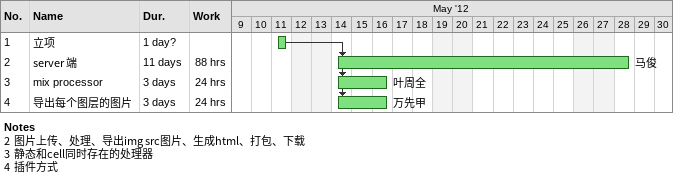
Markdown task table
| ID | Task | Duration | Start | Finish | Predecessors | Resources | Work (h) |
|---|---|---|---|---|---|---|---|
| 1 | 立项 | 1d? | 2012-05-11 | 2012-05-11 |  |  |  |
| 2 | server 端 | 11d | 2012-05-14 | 2012-05-28 | 1 | 马俊 | 88 |
| 3 | mix processor | 3d | 2012-05-14 | 2012-05-16 | 1 | 叶周全 | 24 |
| 4 | 导出每个图层的图片 | 3d | 2012-05-14 | 2012-05-16 | 1 | 万先甲 | 24 |

Notes
- 2: 图片上传、处理、导出img src图片、生成html、打包、下载
- 3: 静态和cell同时存在的处理器
- 4: 插件方式
